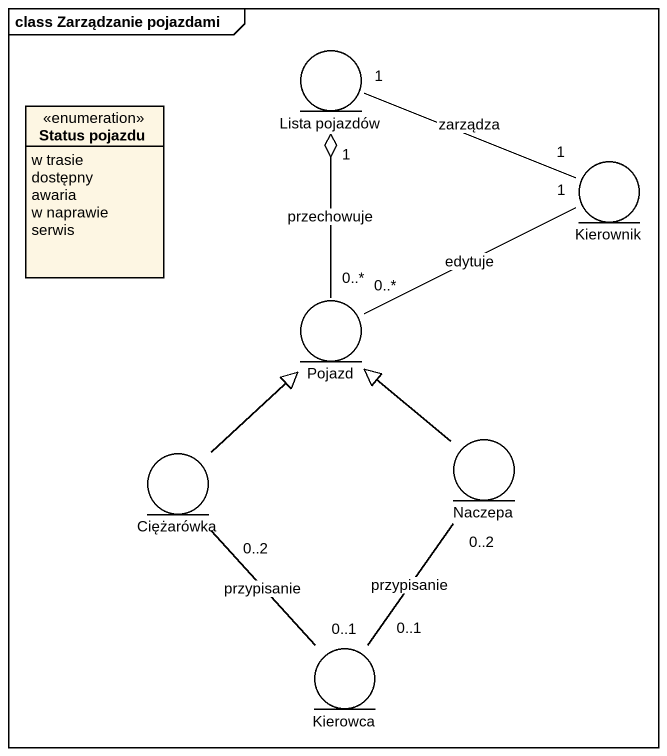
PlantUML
@startuml
mainframe class Zarządzanie pojazdami
allowmixing
hide circle
hide empty members
entity "Lista pojazdów" as Lista_pojazdów
enum "Status pojazdu" as Status_pojazdu {
  w trasie
  dostępny
  awaria
  w naprawie
  serwis
}
entity Kierownik
entity Pojazd
entity Ciężarówka
entity Naczepa
entity Kierowca
Kierownik "1" -left- "1" Lista_pojazdów : zarządza
Kierownik "1" -left- "0..*" Pojazd : edytuje
Pojazd "0..*" -up-o "1" Lista_pojazdów : przechowuje
Ciężarówka -up-|> Pojazd
Ciężarówka "0..2" -- "0..1" Kierowca : przypisanie
Naczepa -up-|> Pojazd
Kierowca "0..1" -up- "0..2" Naczepa : przypisanie
@enduml
